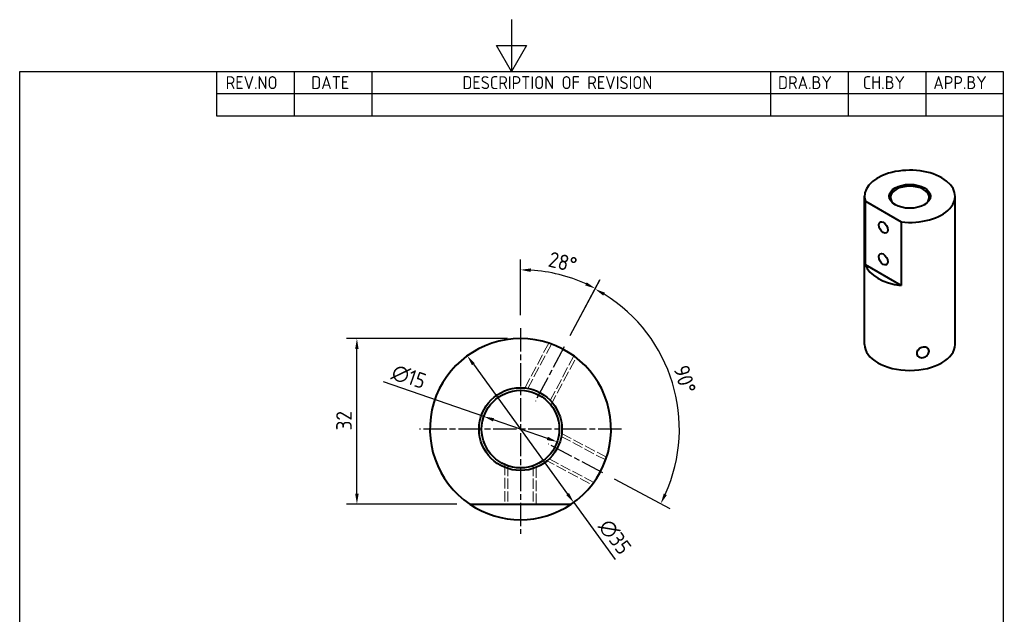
# Model space of a CAD drawing. Header units: millimetres. Extents: x 0 to 210, y 0 to 297.
# Drawn here: x 10 to 200, y 181.9 to 297 of the extents above; entities that cross this region are included whole.
import ezdxf

# ---------------------------------------------------------------- set-up
doc = ezdxf.new("R2010")
doc.units = ezdxf.units.MM
doc.linetypes.add('CHAIN', pattern=[0.3543, 0.2362, -0.0295, 0.0591, -0.0295])
doc.linetypes.add('DASHED', pattern=[0.2067, 0.1654, -0.0413])
doc.layers.get('0').update_dxf_attribs({"color": 3, "lineweight": 25})
for name, color, linetype, lineweight in [('가려진 것(ISO)', 2, 'DASHED', 18), ('가시적인 것(ISO)', 3, 'Continuous', 40), ('경계(ISO)', 7, 'Continuous', 25), ('기호(ISO)', 5, 'Continuous', 25), ('중심 표식(ISO)', 1, 'Continuous', 25), ('중심선(ISO)', 1, 'Continuous', 25), ('치수(ISO)', 2, 'Continuous', 25)]:
    doc.layers.add(name, color=color, linetype=linetype, lineweight=lineweight)
doc.styles.add('ISO Proportiona M2B', font='isocp.shx')
doc.styles.add('치수 텍스트_PSTEK_POSCO', font='isocp.shx')
doc.dimstyles.new('치수_PSTEK_POSCO', dxfattribs={"dimtxt": 3, "dimasz": 2, "dimexe": 2, "dimexo": 2.5, "dimgap": 1, "dimtad": 1, "dimrnd": 1e-08, "dimdsep": 46, "dimtxsty": '치수 텍스트_PSTEK_POSCO', "dimcen": 0.09, "dimdle": 10, "dimclrd": 7, "dimclre": 7, "dimclrt": 2, "dimadec": 1, "dimazin": 2, "dimtfac": 1, "dimtmove": 0, "dimatfit": 3, "dimfxl": 0, "dimtolj": 1, "dimlwd": -1, "dimlwe": -1, "dimarcsym": 0})

# ---------------------------------------------------------------- blocks, each defined once
blk = doc.blocks.new('경계 Default Border')
at = {"layer": '경계(ISO)', "flags": 128}
for points in [[(105, 297), (105, 287), (102.11, 292), (107.89, 292), (105, 287)], [(10, 10), (10, 287), (200, 287), (200, 10), (10, 10)]]:
    blk.add_lwpolyline(points, dxfattribs=at)
blk = doc.blocks.new('리비전 내역')
at = {"layer": '기호(ISO)'}
for p, q in [((48, 287), (200, 287)), ((48, 287), (48, 282.72)), ((63, 287), (63, 282.72)), ((78, 287), (78, 282.72)), ((155, 287), (155, 282.72)), ((170, 287), (170, 282.72)), ((185, 287), (185, 282.72)), ((200, 287), (200, 282.72)), ((48, 282.72), (200, 282.72)), ((48, 282.72), (48, 278.44)), ((63, 282.72), (63, 278.44)), ((78, 282.72), (78, 278.44)), ((155, 282.72), (155, 278.44)), ((170, 282.72), (170, 278.44)), ((185, 282.72), (185, 278.44)), ((200, 282.72), (200, 278.44)), ((48, 278.44), (200, 278.44))]:
    blk.add_line(p, q, dxfattribs=at)
at = {"layer": '기호(ISO)', "color": 2, "char_height": 2.5, "attachment_point": 7, "style": 'ISO Proportiona M2B'}
for s, insert in [('REV.NO', (49.79, 283.58)), ('DATE', (66.31, 283.58)), ('DESCRIPTION OF REVISION', (95.51, 283.58)), ('DRA.BY', (156.48, 283.58)), ('CH.BY', (172.86, 283.58)), ('APP.BY', (186.48, 283.58))]:
    blk.add_mtext(s, dxfattribs=dict(at, insert=insert))
blk = doc.blocks.new('*D27')
at = {"layer": 'Defpoints', "color": 0, "transparency": 16777216}
for p in [(96.45, 232.02), (117.02, 203.7)]:
    blk.add_point(p, dxfattribs=at)
at = {"layer": '치수(ISO)', "color": 7, "transparency": 16777216}
for p, q in [((97.63, 230.4), (115.84, 205.32)), ((117.02, 203.7), (125.03, 192.67))]:
    blk.add_line(p, q, dxfattribs=at)
for points in [[(97.9, 230.6), (97.36, 230.21), (96.45, 232.02)], [(116.11, 205.52), (115.57, 205.12), (117.02, 203.7)]]:
    blk.add_solid(points, dxfattribs=at)
at = {"layer": '치수(ISO)', "color": 2, "transparency": 16777216, "insert": (122.86, 199.91), "char_height": 3, "attachment_point": 4, "rotation": 305.9814, "style": '치수 텍스트_PSTEK_POSCO'}
blk.add_mtext('\\A1;∅35', dxfattribs=at)
blk = doc.blocks.new('*D28')
at = {"layer": 'Defpoints', "color": 0, "transparency": 16777216}
for p in [(75.14, 235.36), (106.74, 235.36), (96.94, 203.36)]:
    blk.add_point(p, dxfattribs=at)
at = {"layer": '치수(ISO)', "color": 7, "transparency": 16777216}
for p, q in [((104.24, 235.36), (73.14, 235.36)), ((75.14, 205.36), (75.14, 233.36)), ((94.44, 203.36), (73.14, 203.36))]:
    blk.add_line(p, q, dxfattribs=at)
for points in [[(74.81, 233.36), (75.47, 233.36), (75.14, 235.36)], [(74.81, 205.36), (75.47, 205.36), (75.14, 203.36)]]:
    blk.add_solid(points, dxfattribs=at)
at = {"layer": '치수(ISO)', "color": 2, "transparency": 16777216, "insert": (72.64, 217.62), "char_height": 3, "attachment_point": 4, "rotation": 90, "style": '치수 텍스트_PSTEK_POSCO'}
blk.add_mtext('\\A1;32', dxfattribs=at)
blk = doc.blocks.new('*D30')
at = {"layer": 'Defpoints', "color": 0, "transparency": 16777216}
for p in [(116.59, 247.03), (106.74, 237.36), (115.18, 233.75), (106.74, 217.86)]:
    blk.add_point(p, dxfattribs=at)
at = {"layer": '치수(ISO)', "color": 7, "transparency": 16777216}
for p, q in [((106.74, 239.86), (106.74, 250.65)), ((116.36, 235.95), (122.13, 246.81))]:
    blk.add_line(p, q, dxfattribs=at)
blk.add_arc((106.74, 217.86), 30.79, 65.7228, 86.2772, dxfattribs=at)
for points in [[(108.72, 248.25), (108.75, 248.92), (106.74, 248.65)], [(119.54, 246.23), (119.25, 245.63), (121.19, 245.04)]]:
    blk.add_solid(points, dxfattribs=at)
at = {"layer": '치수(ISO)', "color": 2, "transparency": 16777216, "insert": (112.28, 250.79), "char_height": 3, "attachment_point": 4, "rotation": 346, "style": '치수 텍스트_PSTEK_POSCO'}
blk.add_mtext('\\A1;28°', dxfattribs=at)
blk = doc.blocks.new('*D31')
at = {"layer": 'Defpoints', "color": 0, "transparency": 16777216}
for p in [(115.18, 233.75), (137.4, 218.93), (106.74, 217.86), (122.62, 209.42)]:
    blk.add_point(p, dxfattribs=at)
at = {"layer": '치수(ISO)', "color": 7, "transparency": 16777216}
for p, q in [((116.36, 235.95), (122.08, 246.72)), ((124.83, 208.24), (135.59, 202.52))]:
    blk.add_line(p, q, dxfattribs=at)
blk.add_arc((106.74, 217.86), 30.68, 335.7357, 58.2643, dxfattribs=at)
for points in [[(122.71, 243.67), (123.04, 244.24), (121.14, 244.95)], [(135.01, 205.11), (134.41, 205.4), (133.83, 203.46)]]:
    blk.add_solid(points, dxfattribs=at)
at = {"layer": '치수(ISO)', "color": 2, "transparency": 16777216, "insert": (137.7, 230.06), "char_height": 3, "attachment_point": 4, "rotation": 287, "style": '치수 텍스트_PSTEK_POSCO'}
blk.add_mtext('\\A1;90°', dxfattribs=at)
blk = doc.blocks.new('*D32')
at = {"layer": 'Defpoints', "color": 0, "transparency": 16777216}
for p in [(99.65, 220.31), (113.82, 215.41)]:
    blk.add_point(p, dxfattribs=at)
at = {"layer": '치수(ISO)', "color": 7, "transparency": 16777216}
for p, q in [((99.65, 220.31), (80.28, 227.01)), ((111.93, 216.06), (101.54, 219.66))]:
    blk.add_line(p, q, dxfattribs=at)
for points in [[(101.65, 219.97), (101.43, 219.34), (99.65, 220.31)], [(112.04, 216.38), (111.83, 215.75), (113.82, 215.41)]]:
    blk.add_solid(points, dxfattribs=at)
at = {"layer": '치수(ISO)', "color": 2, "transparency": 16777216, "insert": (82.05, 229.05), "char_height": 3, "attachment_point": 4, "rotation": 340.9222, "style": '치수 텍스트_PSTEK_POSCO'}
blk.add_mtext('\\A1;∅15', dxfattribs=at)

msp = doc.modelspace()

# ---------------------------------------------------------------- linework, layer by layer
at = {"layer": '가려진 것(ISO)', "ltscale": 12.538795}
for p, q in [((112.182, 234.493), (107.315, 225.34)), ((112.612, 222.523), (117.479, 231.677)), ((123.368, 212.417), (114.214, 217.284)), ((111.397, 211.986), (120.551, 207.119))]:
    msp.add_line(p, q, dxfattribs=at)
at = {"layer": '가려진 것(ISO)', "ltscale": 12.38612}
for p, q in [((112.7, 234.315), (107.892, 225.273)), ((117.041, 232.006), (112.234, 222.964)), ((123.189, 211.899), (114.147, 216.706)), ((120.881, 207.557), (111.838, 212.365))]:
    msp.add_line(p, q, dxfattribs=at)
at = {"layer": '가려진 것(ISO)', "ltscale": 12.298237}
for p, q in [((103.736, 210.988), (103.736, 203.362)), ((109.736, 203.362), (109.736, 210.988))]:
    msp.add_line(p, q, dxfattribs=at)
at = {"layer": '가려진 것(ISO)', "ltscale": 11.956776}
for p, q in [((104.278, 210.777), (104.278, 203.362)), ((109.195, 210.777), (109.195, 203.362))]:
    msp.add_line(p, q, dxfattribs=at)
at = {"layer": '가시적인 것(ISO)'}
for p, q in [((173.189, 234.242), (173.189, 262.856)), ((190.689, 234.242), (190.689, 262.856)), ((173.348, 261.899), (180.276, 257.909)), ((173.348, 249.635), (173.348, 261.899)), ((180.276, 257.909), (180.276, 245.646)), ((180.276, 245.646), (173.348, 249.635)), ((96.939, 203.362), (116.534, 203.362))]:
    msp.add_line(p, q, dxfattribs=at)
for radius in [8, 7.5]:
    msp.add_circle((106.736, 217.862), radius, dxfattribs=at)
for start, end in [(304.04773, 235.95227), (235.95227, 304.04773)]:
    msp.add_arc((106.736, 217.862), 17.5, start, end, dxfattribs=at)
for centre, major_axis, start_param, end_param in [((181.939, 262.856), (8.75, 0), 4.5212358, 9.6159311), ((181.939, 262.652), (-3.75, 0), 2.3931021, 7.0316758), ((181.939, 250.593), (-8.75, 0), 0.1911531, 1.3796432), ((181.939, 234.242), (8.75, 0), 3.1415927, 6.2831853)]:
    msp.add_ellipse(centre, major_axis=major_axis, ratio=0.5758617, start_param=start_param, end_param=end_param, dxfattribs=at)
for centre, major_axis, ratio in [((181.939, 262.856), (-4, 0), 0.5758617), ((176.812, 256.838), (-0.613, 1.065), 0.5780931), ((176.812, 250.706), (-0.613, 1.065), 0.5780931)]:
    msp.add_ellipse(centre, major_axis=major_axis, ratio=ratio, dxfattribs=at)
msp.add_open_spline([(183.296, 232.534), (183.296, 232.661), (183.327, 232.798), (183.452, 233.058), (183.546, 233.18), (183.761, 233.383), (183.896, 233.477), (184.19, 233.622), (184.349, 233.672), (184.645, 233.724), (184.801, 233.729), (185.086, 233.687), (185.215, 233.639), (185.417, 233.509), (185.504, 233.419), (185.619, 233.201), (185.647, 233.074), (185.647, 232.822), (185.619, 232.679), (185.504, 232.402), (185.417, 232.266), (185.215, 232.039), (185.086, 231.933), (184.801, 231.77), (184.645, 231.714), (184.349, 231.662), (184.19, 231.662), (183.896, 231.723), (183.761, 231.783), (183.546, 231.937), (183.452, 232.04), (183.327, 232.276), (183.296, 232.408), (183.296, 232.534)], degree=3, knots=[0, 0, 0, 0, 0.0927409, 0.0927409, 0.1854818, 0.1854818, 0.2782215, 0.2782215, 0.3709612, 0.3709612, 0.4637008, 0.4637008, 0.5564405, 0.5564405, 0.6491814, 0.6491814, 0.7419223, 0.7419223, 0.8346632, 0.8346632, 0.9274041, 0.9274041, 1.0201438, 1.0201438, 1.1128835, 1.1128835, 1.2056231, 1.2056231, 1.2983628, 1.2983628, 1.3911037, 1.3911037, 1.4838446, 1.4838446, 1.4838446, 1.4838446], dxfattribs=at)
at = {"layer": '중심 표식(ISO)', "linetype": 'CHAIN', "ltscale": 19.051651}
for p, q in [((106.736, 237.362), (106.736, 197.639)), ((126.236, 217.862), (87.236, 217.862))]:
    msp.add_line(p, q, dxfattribs=at)
at = {"layer": '중심선(ISO)', "linetype": 'CHAIN', "ltscale": 19.051651}
for p, q in [((115.183, 233.747), (109.611, 223.269)), ((122.622, 209.416), (112.144, 214.987))]:
    msp.add_line(p, q, dxfattribs=at)

# ---------------------------------------------------------------- block references
msp.add_blockref('경계 Default Border', (0, 0))
at = {"layer": '기호(ISO)'}
msp.add_blockref('리비전 내역', (0, 0), dxfattribs=at)

# ---------------------------------------------------------------- dimensions: what is measured, and where the dimension line sits
at = {"layer": '치수(ISO)', "color": 7}
for base, p1, p2, picture, middle in [((116.59, 247.029), (115.183, 233.747), (106.736, 237.362), '*D30', (114.184, 247.734)), ((137.398, 218.933), (122.622, 209.416), (115.183, 233.747), '*D31', (136.076, 226.832))]:
    dim = msp.add_angular_dim_3p(base=base, center=(106.736, 217.862), p1=p1, p2=p2, dimstyle='치수_PSTEK_POSCO', override={"dimadec": 1, "dimtp": 0, "dimtm": 0, "dimtdec": 2}, dxfattribs=at)
    dim.commit()
    dim.dimension.update_dxf_attribs({"geometry": picture, "text_midpoint": middle, "dimtype": 165})
dim = msp.add_linear_dim(base=(75.14, 235.362), p1=(96.939, 203.362), p2=(106.736, 235.362), angle=270, dimstyle='치수_PSTEK_POSCO', override={"dimdec": 2, "dimtp": 0, "dimtm": 0, "dimtdec": 2, "dimtofl": 0, "dimatfit": 1}, dxfattribs=at)
dim.commit()
dim.dimension.update_dxf_attribs({"geometry": '*D28', "text_midpoint": (75.14, 219.362), "dimtype": 160})
for p1, p2, picture, middle in [((96.455, 232.023), (117.018, 203.701), '*D27', (122.639, 195.959)), ((113.825, 215.411), (99.648, 220.314), '*D32', (83.84, 225.781))]:
    dim = msp.add_diameter_dim_2p(p1=p1, p2=p2, dimstyle='치수_PSTEK_POSCO', override={"dimdec": 2, "dimlfac": 1, "dimtp": 0, "dimtm": 0, "dimtdec": 2, "dimatfit": 2}, dxfattribs=at)
    dim.commit()
    dim.dimension.update_dxf_attribs({"geometry": picture, "text_midpoint": middle, "dimtype": 163})

doc.saveas('drawing.dxf')
